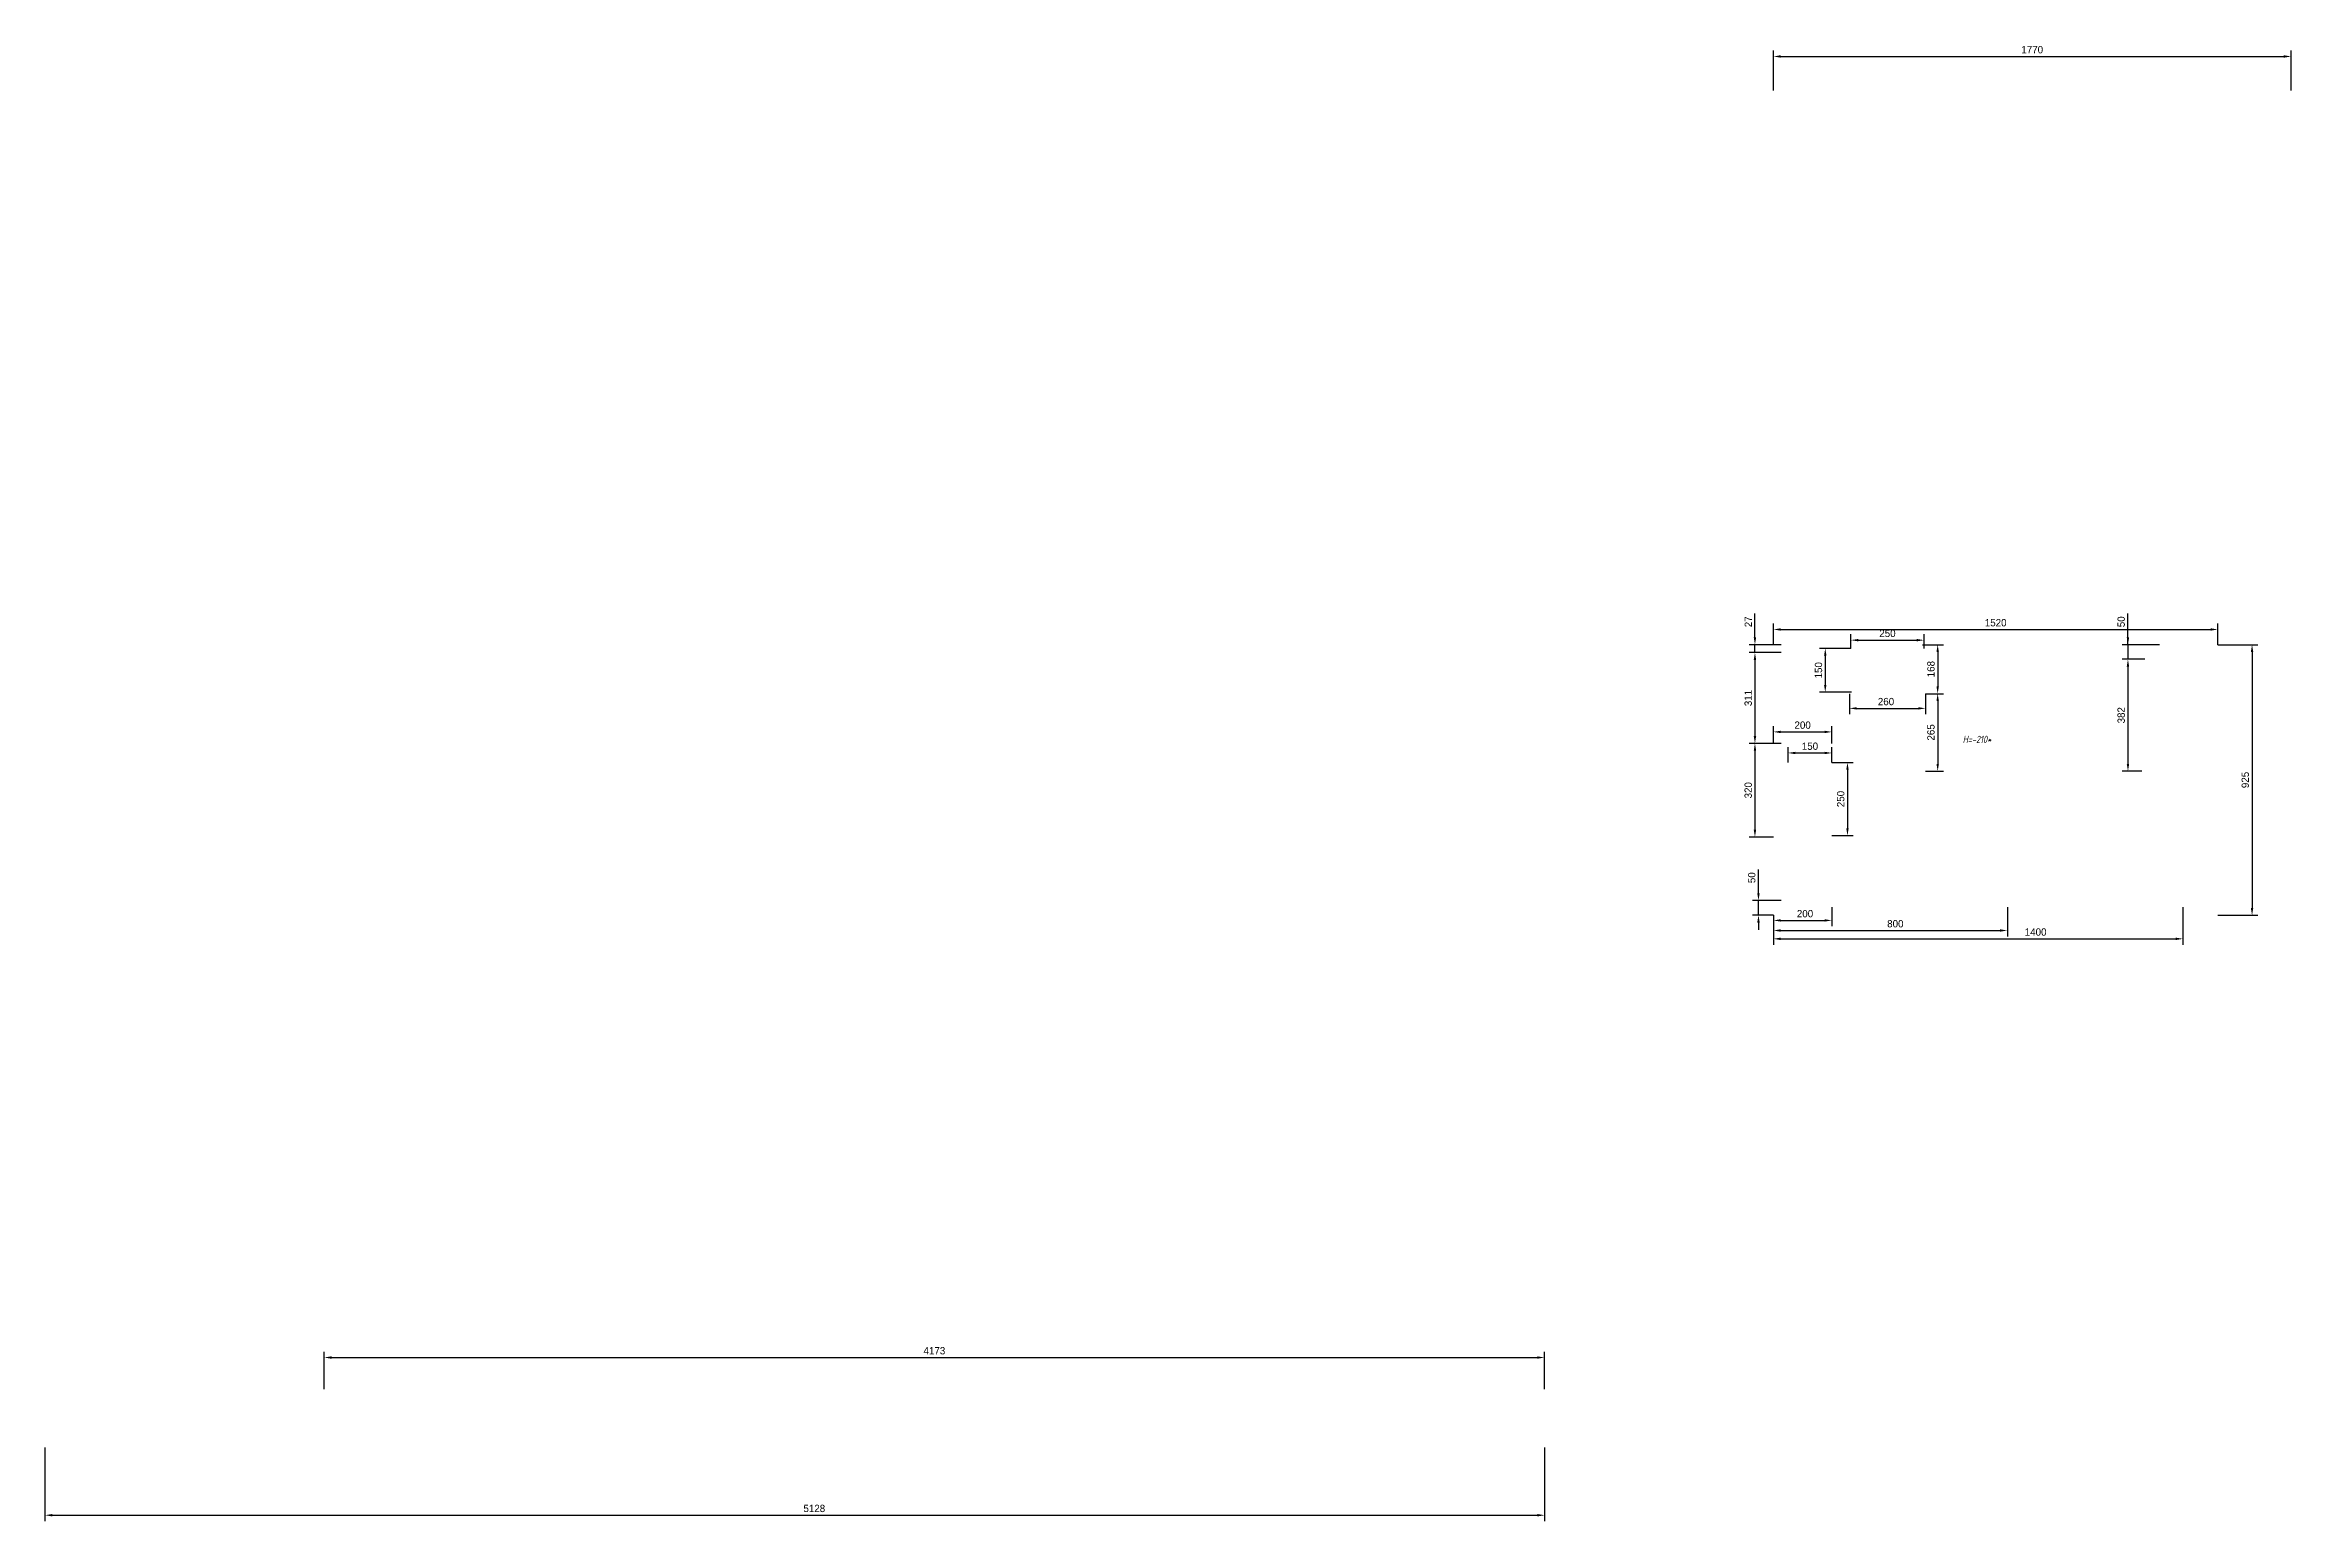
# Model space of a CAD drawing. Header units: millimetres. Extents: x 7901 to 15581, y 8269 to 13316.
import ezdxf
from ezdxf.enums import TextEntityAlignment as Align

# ---------------------------------------------------------------- set-up
doc = ezdxf.new("R2010")
doc.units = ezdxf.units.MM
doc.header["$PDMODE"] = 34
doc.header["$PDSIZE"] = 25
doc.layers.add('08 Размеры', color=7, linetype='Continuous')
doc.styles.get("Standard").update_dxf_attribs({"font": 'Ubuntu-R.ttf'})
doc.styles.add('ГОСТ-ISOCPEUR', font='isocpeui.ttf', dxfattribs={"width": 0.8})
doc.dimstyles.new('ISO-25', dxfattribs={"dimtxt": 2.5, "dimasz": 2.5, "dimexe": 1.25, "dimexo": 0.625, "dimtad": 1, "dimtxsty": 'Standard', "dimcen": 2.5, "dimadec": 0, "dimazin": 0, "dimtfac": 1, "dimtmove": 0, "dimatfit": 3, "dimfxl": 1, "dimarcsym": 0})

# ---------------------------------------------------------------- blocks, each defined once
blk = doc.blocks.new('*D2302')
at = {"layer": '08 Размеры', "color": 0, "lineweight": -2}
for p, q in [((7901.2, 8520.1), (7901.2, 8268.7)), ((13028.7, 8520.1), (13028.7, 8268.7)), ((7926.2, 8288.7), (13003.7, 8288.7))]:
    blk.add_line(p, q, dxfattribs=at)
at = {"layer": '08 Размеры', "color": 0}
for points in [[(7926.2, 8292.9), (7926.2, 8284.5), (7901.2, 8288.7)], [(13003.7, 8284.5), (13003.7, 8292.9), (13028.7, 8288.7)]]:
    blk.add_solid(points, dxfattribs=at)
at = {"layer": 'Defpoints', "color": 0}
for p in [(7901.2, 8520.1), (13028.7, 8520.1), (13028.7, 8288.7)]:
    blk.add_point(p, dxfattribs=at)
at = {"layer": '08 Размеры', "color": 0, "insert": (10531.9, 8311.8), "char_height": 25, "attachment_point": 5}
blk.add_mtext('5128', dxfattribs=at)
blk = doc.blocks.new('*D2304')
at = {"layer": '08 Размеры', "color": 0, "lineweight": -2}
for p, q in [((8856.2, 8720.1), (8856.2, 8847.8)), ((13028.7, 8720.1), (13028.7, 8847.8)), ((8881.2, 8827.8), (13003.7, 8827.8))]:
    blk.add_line(p, q, dxfattribs=at)
at = {"layer": '08 Размеры', "color": 0}
for points in [[(8881.2, 8832), (8881.2, 8823.7), (8856.2, 8827.8)], [(13003.7, 8823.7), (13003.7, 8832), (13028.7, 8827.8)]]:
    blk.add_solid(points, dxfattribs=at)
at = {"layer": 'Defpoints', "color": 0}
for p in [(13028.7, 8827.8), (8856.2, 8720.1), (13028.7, 8720.1)]:
    blk.add_point(p, dxfattribs=at)
at = {"layer": '08 Размеры', "color": 0, "insert": (10942.5, 8850.9), "char_height": 25, "attachment_point": 5}
blk.add_mtext('4173', dxfattribs=at)
blk = doc.blocks.new('*D2353')
at = {"layer": '08 Размеры', "color": 0, "lineweight": -2}
for p, q in [((13811.2, 13160.1), (13811.2, 13296.2)), ((15581.2, 13159.9), (15581.2, 13296.2)), ((13836.2, 13276.2), (15556.2, 13276.2))]:
    blk.add_line(p, q, dxfattribs=at)
at = {"layer": '08 Размеры', "color": 0}
for points in [[(13836.2, 13280.4), (13836.2, 13272), (13811.2, 13276.2)], [(15556.2, 13272), (15556.2, 13280.4), (15581.2, 13276.2)]]:
    blk.add_solid(points, dxfattribs=at)
at = {"layer": 'Defpoints', "color": 0}
for p in [(15581.2, 13276.2), (13811.2, 13160.1), (15581.2, 13159.9)]:
    blk.add_point(p, dxfattribs=at)
at = {"layer": '08 Размеры', "color": 0, "insert": (14696.2, 13299.3), "char_height": 25, "attachment_point": 5}
blk.add_mtext('1770', dxfattribs=at)
blk = doc.blocks.new('*D2374')
at = {"layer": '08 Размеры', "color": 0, "lineweight": -2}
for p, q in [((13811.2, 11265.1), (13811.2, 11337.1)), ((13836.2, 11317.1), (15306.2, 11317.1)), ((15331.2, 11265.1), (15331.2, 11337.1))]:
    blk.add_line(p, q, dxfattribs=at)
at = {"layer": '08 Размеры', "color": 0}
for points in [[(13836.2, 11321.2), (13836.2, 11312.9), (13811.2, 11317.1)], [(15306.2, 11312.9), (15306.2, 11321.2), (15331.2, 11317.1)]]:
    blk.add_solid(points, dxfattribs=at)
at = {"layer": 'Defpoints', "color": 0}
for p in [(15331.2, 11317.1), (13811.2, 11265.1), (15331.2, 11265.1)]:
    blk.add_point(p, dxfattribs=at)
at = {"layer": '08 Размеры', "color": 0, "insert": (14571.2, 11340.1), "char_height": 25, "attachment_point": 5}
blk.add_mtext('1520', dxfattribs=at)
blk = doc.blocks.new('*D2375')
at = {"layer": '08 Размеры', "color": 0, "lineweight": -2}
for p, q in [((15331.2, 11265.1), (15467.8, 11265.1)), ((15447.8, 11240.1), (15447.8, 10365.1)), ((15331.2, 10340.1), (15467.8, 10340.1))]:
    blk.add_line(p, q, dxfattribs=at)
at = {"layer": '08 Размеры', "color": 0}
for points in [[(15452, 11240.1), (15443.6, 11240.1), (15447.8, 11265.1)], [(15443.6, 10365.1), (15452, 10365.1), (15447.8, 10340.1)]]:
    blk.add_solid(points, dxfattribs=at)
at = {"layer": 'Defpoints', "color": 0}
for p in [(15331.2, 11265.1), (15331.2, 10340.1), (15447.8, 10340.1)]:
    blk.add_point(p, dxfattribs=at)
at = {"layer": '08 Размеры', "color": 0, "insert": (15424.7, 10802.6), "char_height": 25, "attachment_point": 5, "rotation": 90}
blk.add_mtext('925', dxfattribs=at)
blk = doc.blocks.new('*D2376')
at = {"layer": '08 Размеры', "color": 0, "lineweight": -2}
for p, q in [((13811.2, 10340.1), (13811.2, 10302.4)), ((13836.2, 10322.4), (13986.2, 10322.4)), ((14011.2, 10367.1), (14011.2, 10302.4))]:
    blk.add_line(p, q, dxfattribs=at)
at = {"layer": '08 Размеры', "color": 0}
for points in [[(13836.2, 10326.5), (13836.2, 10318.2), (13811.2, 10322.4)], [(13986.2, 10318.2), (13986.2, 10326.5), (14011.2, 10322.4)]]:
    blk.add_solid(points, dxfattribs=at)
at = {"layer": 'Defpoints', "color": 0}
for p in [(13811.2, 10340.1), (14011.2, 10367.1), (14011.2, 10322.4)]:
    blk.add_point(p, dxfattribs=at)
at = {"layer": '08 Размеры', "color": 0, "insert": (13919.3, 10345.4), "char_height": 25, "attachment_point": 5}
blk.add_mtext('200', dxfattribs=at)
blk = doc.blocks.new('*D2377')
at = {"layer": '08 Размеры', "color": 0, "lineweight": -2}
for p, q in [((13811.2, 10340.1), (13811.2, 10267.8)), ((14611.2, 10367.1), (14611.2, 10267.8)), ((13836.2, 10287.8), (14586.2, 10287.8))]:
    blk.add_line(p, q, dxfattribs=at)
at = {"layer": '08 Размеры', "color": 0}
for points in [[(13836.2, 10292), (13836.2, 10283.7), (13811.2, 10287.8)], [(14586.2, 10283.7), (14586.2, 10292), (14611.2, 10287.8)]]:
    blk.add_solid(points, dxfattribs=at)
at = {"layer": 'Defpoints', "color": 0}
for p in [(13811.2, 10340.1), (14611.2, 10367.1), (14611.2, 10287.8)]:
    blk.add_point(p, dxfattribs=at)
at = {"layer": '08 Размеры', "color": 0, "insert": (14228.1, 10310.9), "char_height": 25, "attachment_point": 5}
blk.add_mtext('800', dxfattribs=at)
blk = doc.blocks.new('*D2378')
at = {"layer": '08 Размеры', "color": 0, "lineweight": -2}
for p, q in [((15023.5, 11265.1), (15023.5, 11371.7)), ((15023.5, 11290.1), (15023.5, 11315.1)), ((15131.2, 11265.1), (15003.5, 11265.1)), ((15071.2, 11215.1), (15003.5, 11215.1)), ((15023.5, 11265.1), (15023.5, 11215.1)), ((15023.5, 11190.1), (15023.5, 11165.1))]:
    blk.add_line(p, q, dxfattribs=at)
at = {"layer": '08 Размеры', "color": 0}
for points in [[(15019.3, 11290.1), (15027.6, 11290.1), (15023.5, 11265.1)], [(15027.6, 11190.1), (15019.3, 11190.1), (15023.5, 11215.1)]]:
    blk.add_solid(points, dxfattribs=at)
at = {"layer": 'Defpoints', "color": 0}
for p in [(15023.5, 11215.1), (15071.2, 11215.1), (15131.2, 11265.1)]:
    blk.add_point(p, dxfattribs=at)
at = {"layer": '08 Размеры', "color": 0, "insert": (15000.4, 11343.4), "char_height": 25, "attachment_point": 5, "rotation": 90}
blk.add_mtext('50', dxfattribs=at)
blk = doc.blocks.new('*D2379')
at = {"layer": '08 Размеры', "color": 0, "lineweight": -2}
for p, q in [((15081.1, 11215), (15003.5, 11215)), ((15023.5, 11190), (15023.5, 10857.6)), ((15071.2, 10832.6), (15003.5, 10832.6))]:
    blk.add_line(p, q, dxfattribs=at)
at = {"layer": '08 Размеры', "color": 0}
for points in [[(15027.6, 11190), (15019.3, 11190), (15023.5, 11215)], [(15019.3, 10857.6), (15027.6, 10857.6), (15023.5, 10832.6)]]:
    blk.add_solid(points, dxfattribs=at)
at = {"layer": 'Defpoints', "color": 0}
for p in [(15081.1, 11215), (15023.5, 10832.6), (15071.2, 10832.6)]:
    blk.add_point(p, dxfattribs=at)
at = {"layer": '08 Размеры', "color": 0, "insert": (15000.4, 11023.8), "char_height": 25, "attachment_point": 5, "rotation": 90}
blk.add_mtext('382', dxfattribs=at)
blk = doc.blocks.new('*D2380')
at = {"layer": '08 Размеры', "color": 0, "lineweight": -2}
for p, q in [((14071.2, 11097.6), (14071.2, 11027.4)), ((14331.2, 11097.6), (14331.2, 11027.4)), ((14096.2, 11047.4), (14306.2, 11047.4))]:
    blk.add_line(p, q, dxfattribs=at)
at = {"layer": '08 Размеры', "color": 0}
for points in [[(14096.2, 11051.5), (14096.2, 11043.2), (14071.2, 11047.4)], [(14306.2, 11043.2), (14306.2, 11051.5), (14331.2, 11047.4)]]:
    blk.add_solid(points, dxfattribs=at)
at = {"layer": 'Defpoints', "color": 0}
for p in [(14071.2, 11097.6), (14331.2, 11097.6), (14331.2, 11047.4)]:
    blk.add_point(p, dxfattribs=at)
at = {"layer": '08 Размеры', "color": 0, "insert": (14196.2, 11070.4), "char_height": 25, "attachment_point": 5}
blk.add_mtext('260', dxfattribs=at)
blk = doc.blocks.new('*D2976')
at = {"layer": '08 Размеры', "color": 0, "lineweight": -2}
for p, q in [((14321.2, 11265.1), (14392.9, 11265.1)), ((14372.9, 11240.1), (14372.9, 11122.6)), ((14331.2, 11097.6), (14392.9, 11097.6))]:
    blk.add_line(p, q, dxfattribs=at)
at = {"layer": '08 Размеры', "color": 0}
for points in [[(14377.1, 11240.1), (14368.8, 11240.1), (14372.9, 11265.1)], [(14368.8, 11122.6), (14377.1, 11122.6), (14372.9, 11097.6)]]:
    blk.add_solid(points, dxfattribs=at)
at = {"layer": 'Defpoints', "color": 0}
for p in [(14321.2, 11265.1), (14331.2, 11097.6), (14372.9, 11097.6)]:
    blk.add_point(p, dxfattribs=at)
at = {"layer": '08 Размеры', "color": 0, "insert": (14349.9, 11181.4), "char_height": 25, "attachment_point": 5, "rotation": 90}
blk.add_mtext('168', dxfattribs=at)
blk = doc.blocks.new('*D2977')
at = {"layer": '08 Размеры', "color": 0, "lineweight": -2}
for p, q in [((14011.2, 10862.4), (14084.4, 10862.4)), ((14064.4, 10837.4), (14064.4, 10637.4)), ((14011.2, 10612.4), (14084.4, 10612.4))]:
    blk.add_line(p, q, dxfattribs=at)
at = {"layer": '08 Размеры', "color": 0}
for points in [[(14068.6, 10837.4), (14060.3, 10837.4), (14064.4, 10862.4)], [(14060.3, 10637.4), (14068.6, 10637.4), (14064.4, 10612.4)]]:
    blk.add_solid(points, dxfattribs=at)
at = {"layer": 'Defpoints', "color": 0}
for p in [(14011.2, 10862.4), (14011.2, 10612.4), (14064.4, 10612.4)]:
    blk.add_point(p, dxfattribs=at)
at = {"layer": '08 Размеры', "color": 0, "insert": (14041.4, 10737.4), "char_height": 25, "attachment_point": 5, "rotation": 90}
blk.add_mtext('250', dxfattribs=at)
blk = doc.blocks.new('*D2978')
at = {"layer": '08 Размеры', "color": 0, "lineweight": -2}
for p, q in [((13861.2, 10862.4), (13861.2, 10914.9)), ((14011.2, 10862.4), (14011.2, 10914.9)), ((13886.2, 10894.9), (13986.2, 10894.9))]:
    blk.add_line(p, q, dxfattribs=at)
at = {"layer": '08 Размеры', "color": 0}
for points in [[(13886.2, 10899), (13886.2, 10890.7), (13861.2, 10894.9)], [(13986.2, 10890.7), (13986.2, 10899), (14011.2, 10894.9)]]:
    blk.add_solid(points, dxfattribs=at)
at = {"layer": 'Defpoints', "color": 0}
for p in [(13861.2, 10862.4), (14011.2, 10894.9), (14011.2, 10862.4)]:
    blk.add_point(p, dxfattribs=at)
at = {"layer": '08 Размеры', "color": 0, "insert": (13936.2, 10917.9), "char_height": 25, "attachment_point": 5}
blk.add_mtext('150', dxfattribs=at)
blk = doc.blocks.new('*D2979')
at = {"layer": '08 Размеры', "color": 0, "lineweight": -2}
for p, q in [((13811.2, 10340.1), (13811.2, 10239.4)), ((15211.2, 10367.1), (15211.2, 10239.4)), ((13836.2, 10259.4), (15186.2, 10259.4))]:
    blk.add_line(p, q, dxfattribs=at)
at = {"layer": '08 Размеры', "color": 0}
for points in [[(13836.2, 10263.6), (13836.2, 10255.2), (13811.2, 10259.4)], [(15186.2, 10255.2), (15186.2, 10263.6), (15211.2, 10259.4)]]:
    blk.add_solid(points, dxfattribs=at)
at = {"layer": 'Defpoints', "color": 0}
for p in [(13811.2, 10340.1), (15211.2, 10367.1), (15211.2, 10259.4)]:
    blk.add_point(p, dxfattribs=at)
at = {"layer": '08 Размеры', "color": 0, "insert": (14707.8, 10282.5), "char_height": 25, "attachment_point": 5}
blk.add_mtext('1400', dxfattribs=at)
blk = doc.blocks.new('*D4550')
at = {"layer": '08 Размеры', "color": 0, "lineweight": -2}
for p, q in [((13748.1, 11290.1), (13748.1, 11371.5)), ((13838.2, 11265.1), (13728.1, 11265.1)), ((13838.2, 11238.1), (13728.1, 11238.1)), ((13748.1, 11238.1), (13748.1, 11265.1)), ((13748.1, 11213.1), (13748.1, 11188.1))]:
    blk.add_line(p, q, dxfattribs=at)
at = {"layer": '08 Размеры', "color": 0}
for points in [[(13744, 11290.1), (13752.3, 11290.1), (13748.1, 11265.1)], [(13752.3, 11213.1), (13744, 11213.1), (13748.1, 11238.1)]]:
    blk.add_solid(points, dxfattribs=at)
at = {"layer": 'Defpoints', "color": 0}
for p in [(13748.1, 11265.1), (13838.2, 11265.1), (13838.2, 11238.1)]:
    blk.add_point(p, dxfattribs=at)
at = {"layer": '08 Размеры', "color": 0, "insert": (13725.3, 11343.3), "char_height": 25, "attachment_point": 5, "rotation": 90}
blk.add_mtext('27', dxfattribs=at)
blk = doc.blocks.new('*D4551')
at = {"layer": '08 Размеры', "color": 0, "lineweight": -2}
for p, q in [((14076.2, 11252.6), (14076.2, 11300.6)), ((14326.2, 11252.6), (14326.2, 11300.6)), ((14101.2, 11280.6), (14301.2, 11280.6))]:
    blk.add_line(p, q, dxfattribs=at)
at = {"layer": '08 Размеры', "color": 0}
for points in [[(14101.2, 11284.7), (14101.2, 11276.4), (14076.2, 11280.6)], [(14301.2, 11276.4), (14301.2, 11284.7), (14326.2, 11280.6)]]:
    blk.add_solid(points, dxfattribs=at)
at = {"layer": 'Defpoints', "color": 0}
for p in [(14076.2, 11252.6), (14326.2, 11280.6), (14326.2, 11252.6)]:
    blk.add_point(p, dxfattribs=at)
at = {"layer": '08 Размеры', "color": 0, "insert": (14201.2, 11303.6), "char_height": 25, "attachment_point": 5}
blk.add_mtext('250', dxfattribs=at)
blk = doc.blocks.new('*D4552')
at = {"layer": '08 Размеры', "color": 0, "lineweight": -2}
for p, q in [((14076.2, 11252.6), (13968.5, 11252.6)), ((13988.5, 11227.6), (13988.5, 11127.6)), ((14078.3, 11102.6), (13968.5, 11102.6))]:
    blk.add_line(p, q, dxfattribs=at)
at = {"layer": '08 Размеры', "color": 0}
for points in [[(13992.7, 11227.6), (13984.4, 11227.6), (13988.5, 11252.6)], [(13984.4, 11127.6), (13992.7, 11127.6), (13988.5, 11102.6)]]:
    blk.add_solid(points, dxfattribs=at)
at = {"layer": 'Defpoints', "color": 0}
for p in [(14076.2, 11252.6), (13988.5, 11102.6), (14078.3, 11102.6)]:
    blk.add_point(p, dxfattribs=at)
at = {"layer": '08 Размеры', "color": 0, "insert": (13965.5, 11177.6), "char_height": 25, "attachment_point": 5, "rotation": 90}
blk.add_mtext('150', dxfattribs=at)
blk = doc.blocks.new('*D4553')
at = {"layer": '08 Размеры', "color": 0, "lineweight": -2}
for p, q in [((13838.2, 11238.1), (13728.1, 11238.1)), ((13748.1, 11213.1), (13748.1, 10952.4)), ((13838.2, 10927.4), (13728.1, 10927.4))]:
    blk.add_line(p, q, dxfattribs=at)
at = {"layer": '08 Размеры', "color": 0}
for points in [[(13752.3, 11213.1), (13744, 11213.1), (13748.1, 11238.1)], [(13744, 10952.4), (13752.3, 10952.4), (13748.1, 10927.4)]]:
    blk.add_solid(points, dxfattribs=at)
at = {"layer": 'Defpoints', "color": 0}
for p in [(13838.2, 11238.1), (13748.1, 10927.4), (13838.2, 10927.4)]:
    blk.add_point(p, dxfattribs=at)
at = {"layer": '08 Размеры', "color": 0, "insert": (13725.1, 11082.7), "char_height": 25, "attachment_point": 5, "rotation": 90}
blk.add_mtext('311', dxfattribs=at)
blk = doc.blocks.new('*D4554')
at = {"layer": '08 Размеры', "color": 0, "lineweight": -2}
for p, q in [((13838.2, 10927.4), (13728.1, 10927.4)), ((13748.1, 10902.4), (13748.1, 10632.4)), ((13811.2, 10607.4), (13728.1, 10607.4))]:
    blk.add_line(p, q, dxfattribs=at)
at = {"layer": '08 Размеры', "color": 0}
for points in [[(13752.3, 10902.4), (13744, 10902.4), (13748.1, 10927.4)], [(13744, 10632.4), (13752.3, 10632.4), (13748.1, 10607.4)]]:
    blk.add_solid(points, dxfattribs=at)
at = {"layer": 'Defpoints', "color": 0}
for p in [(13838.2, 10927.4), (13748.1, 10607.4), (13811.2, 10607.4)]:
    blk.add_point(p, dxfattribs=at)
at = {"layer": '08 Размеры', "color": 0, "insert": (13725.1, 10767.4), "char_height": 25, "attachment_point": 5, "rotation": 90}
blk.add_mtext('320', dxfattribs=at)
blk = doc.blocks.new('*D4555')
at = {"layer": '08 Размеры', "color": 0, "lineweight": -2}
for p, q in [((13760.2, 10415.1), (13760.2, 10496.7)), ((13838.2, 10390.1), (13740.2, 10390.1)), ((13760.2, 10340.1), (13760.2, 10390.1)), ((13811.2, 10340.1), (13740.2, 10340.1)), ((13760.2, 10315.1), (13760.2, 10290.1))]:
    blk.add_line(p, q, dxfattribs=at)
at = {"layer": '08 Размеры', "color": 0}
for points in [[(13756, 10415.1), (13764.3, 10415.1), (13760.2, 10390.1)], [(13764.3, 10315.1), (13756, 10315.1), (13760.2, 10340.1)]]:
    blk.add_solid(points, dxfattribs=at)
at = {"layer": 'Defpoints', "color": 0}
for p in [(13760.2, 10390.1), (13838.2, 10390.1), (13811.2, 10340.1)]:
    blk.add_point(p, dxfattribs=at)
at = {"layer": '08 Размеры', "color": 0, "insert": (13737.1, 10468.4), "char_height": 25, "attachment_point": 5, "rotation": 90}
blk.add_mtext('50', dxfattribs=at)
blk = doc.blocks.new('*D4556')
at = {"layer": '08 Размеры', "color": 0, "lineweight": -2}
for p, q in [((13811.2, 10927.4), (13811.2, 10986.9)), ((14011.2, 10927.4), (14011.2, 10986.9)), ((13836.2, 10966.9), (13986.2, 10966.9))]:
    blk.add_line(p, q, dxfattribs=at)
at = {"layer": '08 Размеры', "color": 0}
for points in [[(13836.2, 10971), (13836.2, 10962.7), (13811.2, 10966.9)], [(13986.2, 10962.7), (13986.2, 10971), (14011.2, 10966.9)]]:
    blk.add_solid(points, dxfattribs=at)
at = {"layer": 'Defpoints', "color": 0}
for p in [(13811.2, 10927.4), (14011.2, 10966.9), (14011.2, 10927.4)]:
    blk.add_point(p, dxfattribs=at)
at = {"layer": '08 Размеры', "color": 0, "insert": (13911.2, 10989.9), "char_height": 25, "attachment_point": 5}
blk.add_mtext('200', dxfattribs=at)
blk = doc.blocks.new('*D4557')
at = {"layer": '08 Размеры', "color": 0, "lineweight": -2}
for p, q in [((14331.2, 11097.6), (14392.9, 11097.6)), ((14372.9, 11072.6), (14372.9, 10857.6)), ((14331.2, 10832.6), (14392.9, 10832.6))]:
    blk.add_line(p, q, dxfattribs=at)
at = {"layer": '08 Размеры', "color": 0}
for points in [[(14377.1, 11072.6), (14368.8, 11072.6), (14372.9, 11097.6)], [(14368.8, 10857.6), (14377.1, 10857.6), (14372.9, 10832.6)]]:
    blk.add_solid(points, dxfattribs=at)
at = {"layer": 'Defpoints', "color": 0}
for p in [(14331.2, 11097.6), (14331.2, 10832.6), (14372.9, 10832.6)]:
    blk.add_point(p, dxfattribs=at)
at = {"layer": '08 Размеры', "color": 0, "insert": (14349.9, 10965.1), "char_height": 25, "attachment_point": 5, "rotation": 90}
blk.add_mtext('265', dxfattribs=at)

msp = doc.modelspace()

# ---------------------------------------------------------------- texts
at = {"layer": '08 Размеры', "style": 'ГОСТ-ISOCPEUR', "width": 0.8}
msp.add_text('H=-210*', height=25, dxfattribs=at).set_placement((14507.2, 10941.1), align=Align.MIDDLE)

# ---------------------------------------------------------------- dimensions: what is measured, and where the dimension line sits
at = {"layer": '08 Размеры', "color": 5}
for base, p1, p2, picture, middle in [((15581.2, 13276.2), (13811.2, 13160.1), (15581.2, 13159.9), '*D2353', (14696.2, 13299.3)), ((15331.2, 11317.1), (13811.2, 11265.1), (15331.2, 11265.1), '*D2374', (14571.2, 11340.1))]:
    dim = msp.add_linear_dim(base=base, p1=p1, p2=p2, dimstyle='ISO-25', override={"dimtxt": 25, "dimasz": 25, "dimexe": 20, "dimexo": 0, "dimgap": 10, "dimdec": 0}, dxfattribs=at)
    dim.commit()
    dim.dimension.update_dxf_attribs({"geometry": picture, "text_midpoint": middle})
at = {"layer": '08 Размеры'}
for base, p1, p2, picture, middle in [((13748.1, 11265.1), (13838.2, 11238.1), (13838.2, 11265.1), '*D4550', (13725.3, 11343.3)), ((13748.1, 10927.4), (13838.2, 11238.1), (13838.2, 10927.4), '*D4553', (13725.1, 11082.7)), ((14372.948773, 11097.6152621), (14321.2344026, 11265.1152621), (14331.2344026, 11097.6152621), '*D2976', (14349.8896099, 11181.3652621)), ((14372.9, 10832.6), (14331.2, 11097.6), (14331.2, 10832.6), '*D4557', (14349.9, 10965.1)), ((13748.1, 10607.4), (13838.2, 10927.4), (13811.2, 10607.4), '*D4554', (13725.1, 10767.4)), ((13760.2, 10390.1), (13811.2, 10340.1), (13838.2, 10390.1), '*D4555', (13737.1, 10468.4))]:
    dim = msp.add_linear_dim(base=base, p1=p1, p2=p2, angle=90, dimstyle='ISO-25', override={"dimtxt": 25, "dimasz": 25, "dimexe": 20, "dimexo": 0, "dimgap": 10, "dimdec": 0}, dxfattribs=at)
    dim.commit()
    dim.dimension.update_dxf_attribs({"geometry": picture, "text_midpoint": middle})
for base, p1, p2, picture, middle in [((15023.5, 11215.1), (15131.2, 11265.1), (15071.2, 11215.1), '*D2378', (15023.5, 11343.4)), ((15023.5, 10832.6), (15081.1, 11215), (15071.2, 10832.6), '*D2379', (15023.5, 11023.8))]:
    dim = msp.add_linear_dim(base=base, p1=p1, p2=p2, angle=90, dimstyle='ISO-25', override={"dimtxt": 25, "dimasz": 25, "dimexe": 20, "dimexo": 0, "dimgap": 10, "dimdec": 0}, dxfattribs=at)
    dim.commit()
    dim.dimension.update_dxf_attribs({"geometry": picture, "text_midpoint": middle, "dimtype": 160})
at = {"layer": '08 Размеры', "color": 2}
for base, p1, p2, picture, middle in [((14326.2, 11280.6), (14076.2, 11252.6), (14326.2, 11252.6), '*D4551', (14201.2, 11303.6)), ((14011.2, 10894.9), (13861.2, 10862.4), (14011.2, 10862.4), '*D2978', (13936.2, 10917.9))]:
    dim = msp.add_linear_dim(base=base, p1=p1, p2=p2, dimstyle='ISO-25', override={"dimtxt": 25, "dimasz": 25, "dimexe": 20, "dimexo": 0, "dimgap": 10, "dimdec": 0}, dxfattribs=at)
    dim.commit()
    dim.dimension.update_dxf_attribs({"geometry": picture, "text_midpoint": middle})
dim = msp.add_linear_dim(base=(13988.5, 11102.6), p1=(14076.2, 11252.6), p2=(14078.3, 11102.6), angle=90, dimstyle='ISO-25', override={"dimtxt": 25, "dimasz": 25, "dimexe": 20, "dimexo": 0, "dimgap": 10, "dimdec": 0}, dxfattribs=at)
dim.commit()
dim.dimension.update_dxf_attribs({"geometry": '*D4552', "text_midpoint": (13965.5, 11177.6)})
at = {"layer": '08 Размеры', "color": 5}
dim = msp.add_linear_dim(base=(15447.8, 10340.1), p1=(15331.2, 11265.1), p2=(15331.2, 10340.1), angle=90, dimstyle='ISO-25', override={"dimtxt": 25, "dimasz": 25, "dimexe": 20, "dimexo": 0, "dimgap": 10, "dimdec": 0}, dxfattribs=at)
dim.commit()
dim.dimension.update_dxf_attribs({"geometry": '*D2375', "text_midpoint": (15424.7, 10802.6)})
at = {"layer": '08 Размеры'}
for base, p1, p2, picture, middle in [((14331.2, 11047.4), (14071.2, 11097.6), (14331.2, 11097.6), '*D2380', (14196.2, 11047.4)), ((14011.2, 10966.9), (13811.2, 10927.4), (14011.2, 10927.4), '*D4556', (13911.2, 10966.9)), ((14011.2, 10322.4, -473), (13811.2, 10340.1), (14011.2, 10367.1), '*D2376', (13919.3, 10322.4, -473)), ((14611.2, 10287.8), (13811.2, 10340.1), (14611.2, 10367.1), '*D2377', (14228.1, 10287.8)), ((15211.2, 10259.4), (13811.2, 10340.1), (15211.2, 10367.1), '*D2979', (14707.8, 10259.4))]:
    dim = msp.add_linear_dim(base=base, p1=p1, p2=p2, dimstyle='ISO-25', override={"dimtxt": 25, "dimasz": 25, "dimexe": 20, "dimexo": 0, "dimgap": 10, "dimdec": 0}, dxfattribs=at)
    dim.commit()
    dim.dimension.update_dxf_attribs({"geometry": picture, "text_midpoint": middle, "dimtype": 160})
at = {"layer": '08 Размеры', "color": 2}
dim = msp.add_linear_dim(base=(14064.4, 10612.4), p1=(14011.2, 10862.4), p2=(14011.2, 10612.4), angle=90, dimstyle='ISO-25', override={"dimtxt": 25, "dimasz": 25, "dimexe": 20, "dimexo": 0, "dimgap": 10, "dimdec": 0}, dxfattribs=at)
dim.commit()
dim.dimension.update_dxf_attribs({"geometry": '*D2977', "text_midpoint": (14064.4, 10737.4), "dimtype": 160})
at = {"layer": '08 Размеры', "color": 5}
for base, p1, p2, picture, middle in [((13028.7344026, 8827.8325897), (8856.2344026, 8720.1152621), (13028.7344026, 8720.1152621), '*D2304', (10942.4844026, 8827.8325897)), ((13028.7344026, 8288.6968762), (7901.2344026, 8520.1152621), (13028.7344026, 8520.1152621), '*D2302', (10531.8828698, 8288.6968762))]:
    dim = msp.add_linear_dim(base=base, p1=p1, p2=p2, dimstyle='ISO-25', override={"dimtxt": 25, "dimasz": 25, "dimexe": 20, "dimexo": 0, "dimgap": 10, "dimdec": 0}, dxfattribs=at)
    dim.commit()
    dim.dimension.update_dxf_attribs({"geometry": picture, "text_midpoint": middle, "dimtype": 160})

doc.saveas('drawing.dxf')
